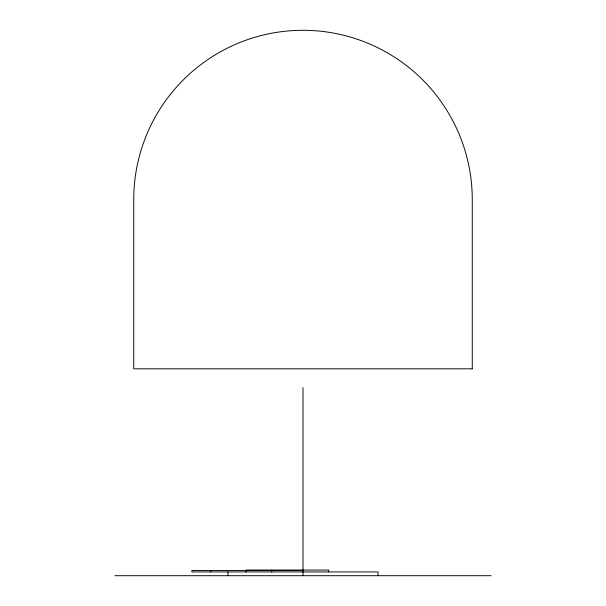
<?xml version="1.0" encoding="UTF-8"?>
<svg xmlns="http://www.w3.org/2000/svg" width="606" height="606" viewBox="0 0 606 606"><rect width="100%" height="100%" fill="white"/><g stroke="black" fill="none" stroke-linecap="round" stroke-linejoin="round"><path stroke-width="0.91" d="M303 570.435L191.905 570.435L191.905 571.935L378.076 571.935L378.076 575.7M114.928 575.7L491.072 575.7M328.694 571.935L328.694 570.057L245.998 570.057L245.998 571.935M303 387.628L303 575.7M271.693 570.057L271.693 571.935M227.924 571.935L227.924 575.7M210.714 570.435L210.714 571.935M472.263 368.827L133.737 368.827L133.737 199.563A169.263 169.263 0 0 1 303 30.3A169.263 169.263 0 0 1 472.263 199.563L472.263 368.827"/></g></svg>
